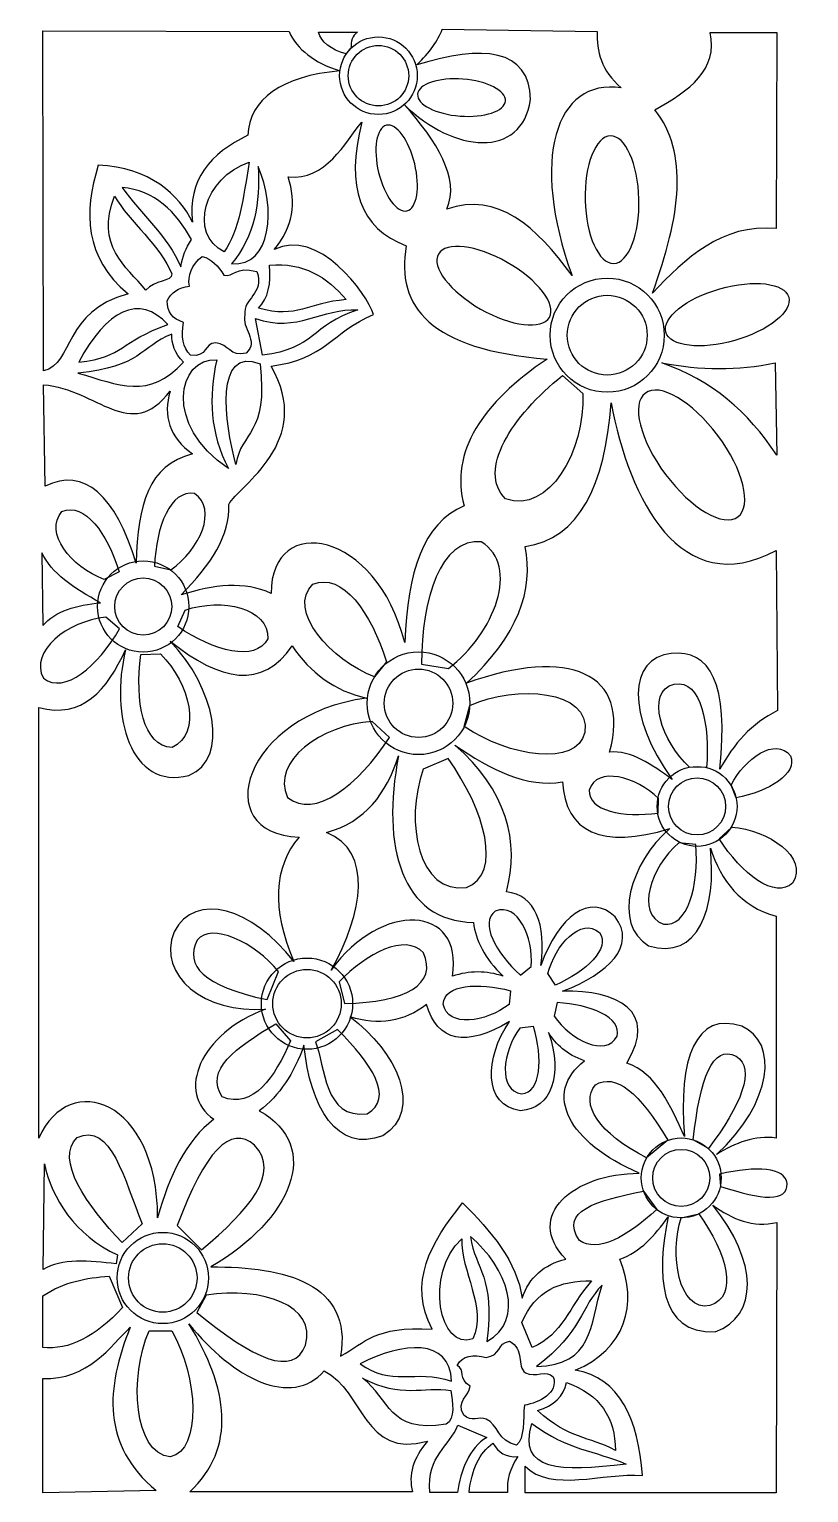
# Model space of a CAD drawing. Header units: centimetres. Extents: x -93 to 79, y -63 to 87.
# Drawn here: x 11.1 to 79.4, y -62.8 to 65.5 of the extents above; entities outside this region: 1.
import ezdxf

# ---------------------------------------------------------------- set-up
doc = ezdxf.new("R2010")
doc.units = ezdxf.units.CM
doc.header["$MEASUREMENT"] = 0
doc.header["$XCLIPFRAME"] = 0
doc.layers.add('layer 1', color=7, linetype='Continuous')
picture_1 = doc.add_image_def('image1.jpg', size_in_pixel=(419, 825))

msp = doc.modelspace()

# ---------------------------------------------------------------- linework, layer by layer
at = {"layer": 'layer 1', "color": 242}
for centre, major_axis, ratio in [((41.71673, 61.40888), (0, 3.4), 1), ((41.71673, 61.40887), (0, 2.65), 0.999996226), ((61.7609, 38.66108), (0, 5), 1), ((61.7609, 38.66107), (0, 3.5), 1), ((21.10941, 14.87834), (0, 4), 1), ((21.1094, 14.87834), (0, 2.5), 1), ((45.22964, 6.39495), (0, 4.5), 1), ((45.22964, 6.39495), (0, 3), 1), ((69.63384, -2.64639), (0, 3.5), 1), ((69.63384, -2.64639), (0, 2.5), 1), ((35.4595, -19.9352), (0, 4), 1), ((35.45949, -19.93521), (0, 3), 1), ((68.24396, -35.21005), (0, 3.5), 1), ((68.24396, -35.21005), (0, 2.5), 1), ((22.82398, -43.98182), (0, 4), 1), ((22.82398, -43.98182), (0, 3), 1)]:
    msp.add_ellipse(centre, major_axis=major_axis, ratio=ratio, dxfattribs=at)
for points, knots in [([(47.30913, 65.47806), (46.93142, 64.5008), (46.19754, 63.44321), (45.08885, 62.34936), (45.08885, 62.34936), (50.81128, 64.18309), (54.96743, 63.76614), (55.04802, 59.30995), (55.04802, 59.30995), (54.28839, 54.10356), (48.27277, 54.60998), (43.98618, 58.87733), (43.98618, 58.87733), (46.86479, 55.60251), (48.86347, 52.44769), (47.71959, 49.72135), (47.71959, 49.72135), (52.13243, 51.25526), (55.54521, 48.21752), (58.67799, 43.8997), (58.67799, 43.8997), (55.00235, 54.03622), (57.19403, 61.22767), (62.99286, 60.3373), (62.99286, 60.3373), (61.19935, 61.8725), (60.8345, 63.55054), (60.86967, 65.26858), (60.86967, 65.26858), (60.86967, 65.26858), (47.30913, 65.47806), (47.30913, 65.47806)], [0, 0, 0, 0, 0.111111111, 0.111111111, 0.111111111, 0.111111111, 0.222222222, 0.222222222, 0.222222222, 0.222222222, 0.333333333, 0.333333333, 0.333333333, 0.333333333, 0.444444444, 0.444444444, 0.444444444, 0.444444444, 0.555555556, 0.555555556, 0.555555556, 0.555555556, 0.666666667, 0.666666667, 0.666666667, 0.666666667, 0.777777778, 0.777777778, 0.777777778, 0.777777778, 1, 1, 1, 1]), ([(12.37876, 35.52683), (15.04794, 36.1969), (14.08606, 40.7667), (19.77873, 42.28555), (19.77873, 42.28555), (15.95133, 45.5154), (15.88172, 49.4163), (17.17133, 53.55993), (17.17133, 53.55993), (21.63492, 53.39885), (24.31811, 50.93129), (25.42619, 48.57886), (25.42619, 48.57886), (24.9813, 52.2429), (26.97887, 54.60583), (30.28898, 56.18125), (30.28898, 56.18125), (30.37663, 59.31145), (33.26649, 61.39009), (38.34216, 61.82659), (38.34216, 61.82659), (36.0802, 62.56303), (34.59434, 63.71036), (33.88461, 65.26858), (33.88461, 65.26858), (33.88461, 65.26858), (12.31026, 65.33707), (12.31026, 65.33707), (12.31026, 65.33707), (12.31026, 65.33707), (12.37876, 35.52683), (12.37876, 35.52683)], [0, 0, 0, 0, 0.111111111, 0.111111111, 0.111111111, 0.111111111, 0.222222222, 0.222222222, 0.222222222, 0.222222222, 0.333333333, 0.333333333, 0.333333333, 0.333333333, 0.444444444, 0.444444444, 0.444444444, 0.444444444, 0.555555556, 0.555555556, 0.555555556, 0.555555556, 0.666666667, 0.666666667, 0.666666667, 0.666666667, 0.777777778, 0.777777778, 0.777777778, 0.777777778, 1, 1, 1, 1]), ([(39.87761, 65.22635), (39.87761, 65.22635), (36.45361, 65.22635), (36.45361, 65.22635), (36.45361, 65.22635), (36.73348, 64.37384), (37.47703, 63.70681), (38.89823, 63.31081), (38.89823, 63.31081), (38.89823, 63.31081), (39.33177, 63.83185), (39.33177, 63.83185), (39.33177, 63.83185), (39.27832, 64.4251), (39.4289, 64.90706), (39.87761, 65.22635)], [0, 0, 0, 0, 0.2, 0.2, 0.2, 0.2, 0.4, 0.4, 0.4, 0.4, 0.6, 0.6, 0.6, 0.6, 1, 1, 1, 1]), ([(70.76641, 65.19287), (71.50583, 61.96118), (68.95679, 60.09299), (65.93793, 58.41958), (65.93793, 58.41958), (68.91902, 54.59949), (68.21085, 49.21692), (65.7325, 42.35856), (65.7325, 42.35856), (68.58695, 45.36265), (71.78242, 48.45425), (76.55388, 48.0091), (76.55388, 48.0091), (76.55388, 48.0091), (76.62237, 65.20009), (76.62237, 65.20009), (76.62237, 65.20009), (76.62237, 65.20009), (70.76641, 65.19287), (70.76641, 65.19287)], [0, 0, 0, 0, 0.166666667, 0.166666667, 0.166666667, 0.166666667, 0.333333333, 0.333333333, 0.333333333, 0.333333333, 0.5, 0.5, 0.5, 0.5, 0.666666667, 0.666666667, 0.666666667, 0.666666667, 1, 1, 1, 1]), ([(48.87346, 57.86826), (46.749, 58.03059), (45.08222, 58.88757), (45.15059, 59.78238), (45.15059, 59.78238), (45.21897, 60.67719), (46.9966, 61.27099), (49.12106, 61.10866), (49.12106, 61.10866), (51.24552, 60.94633), (52.9123, 60.08935), (52.84393, 59.19454), (52.84393, 59.19454), (52.77556, 58.29973), (50.99792, 57.70593), (48.87346, 57.86826)], [0, 0, 0, 0, 0.2, 0.2, 0.2, 0.2, 0.4, 0.4, 0.4, 0.4, 0.6, 0.6, 0.6, 0.6, 1, 1, 1, 1]), ([(40.25418, 57.32374), (38.79296, 55.55444), (37.09206, 52.17586), (33.81612, 52.52944), (33.81612, 52.52944), (34.52226, 50.27736), (34.25119, 48.13804), (32.5833, 46.15987), (32.5833, 46.15987), (36.37295, 48.16834), (40.77892, 42.30161), (41.28153, 40.4752), (41.28153, 40.4752), (37.67439, 38.96842), (37.01232, 36.50278), (32.30934, 35.95486), (32.30934, 35.95486), (36.17901, 29.3454), (29.46148, 25.44624), (28.61088, 23.83213), (28.61088, 23.83213), (28.75966, 21.18387), (27.0245, 18.53558), (24.43299, 15.88729), (24.43299, 15.88729), (27.29822, 16.81213), (29.99218, 17.10899), (32.30934, 16.02427), (32.30934, 16.02427), (32.33218, 23.1929), (41.57833, 21.54914), (44.02113, 11.7094), (44.02113, 11.7094), (44.30097, 17.93665), (45.59107, 22.1491), (49.22699, 23.69611), (49.22699, 23.69611), (47.96003, 28.47362), (50.81397, 32.7089), (56.48746, 36.57317), (56.48746, 36.57317), (46.28443, 37.38566), (43.2192, 41.12349), (44.15811, 46.50232), (44.15811, 46.50232), (40.11719, 48.0091), (38.81589, 51.61624), (40.25418, 57.32374)], [0, 0, 0, 0, 0.076923077, 0.076923077, 0.076923077, 0.076923077, 0.153846154, 0.153846154, 0.153846154, 0.153846154, 0.230769231, 0.230769231, 0.230769231, 0.230769231, 0.307692308, 0.307692308, 0.307692308, 0.307692308, 0.384615385, 0.384615385, 0.384615385, 0.384615385, 0.461538462, 0.461538462, 0.461538462, 0.461538462, 0.538461538, 0.538461538, 0.538461538, 0.538461538, 0.615384615, 0.615384615, 0.615384615, 0.615384615, 0.692307692, 0.692307692, 0.692307692, 0.692307692, 0.769230769, 0.769230769, 0.769230769, 0.769230769, 0.846153846, 0.846153846, 0.846153846, 0.846153846, 1, 1, 1, 1]), ([(41.73412, 52.92909), (41.23611, 55.00072), (41.53975, 56.85015), (42.41232, 57.0599), (42.41232, 57.0599), (43.28488, 57.26966), (44.39594, 55.76031), (44.89394, 53.68868), (44.89394, 53.68868), (45.39194, 51.61705), (45.0883, 49.76762), (44.21574, 49.55786), (44.21574, 49.55786), (43.34318, 49.34811), (42.23212, 50.85745), (41.73412, 52.92909)], [0, 0, 0, 0, 0.2, 0.2, 0.2, 0.2, 0.4, 0.4, 0.4, 0.4, 0.6, 0.6, 0.6, 0.6, 1, 1, 1, 1]), ([(59.82867, 50.48201), (59.7516, 53.57063), (60.74371, 56.10076), (62.04462, 56.13322), (62.04462, 56.13322), (63.34554, 56.16569), (64.46261, 53.68819), (64.53968, 50.59957), (64.53968, 50.59957), (64.61676, 47.51095), (63.62464, 44.98082), (62.32373, 44.94836), (62.32373, 44.94836), (61.02282, 44.9159), (59.90575, 47.39339), (59.82867, 50.48201)], [0, 0, 0, 0, 0.2, 0.2, 0.2, 0.2, 0.4, 0.4, 0.4, 0.4, 0.6, 0.6, 0.6, 0.6, 1, 1, 1, 1]), ([(30.39162, 53.83075), (26.43036, 52.47225), (25.05114, 47.56033), (28.19994, 45.9544), (28.19994, 45.9544), (29.51266, 47.77509), (29.9008, 50.76579), (30.39162, 53.83075)], [0, 0, 0, 0, 0.333333333, 0.333333333, 0.333333333, 0.333333333, 1, 1, 1, 1]), ([(31.18065, 53.44779), (32.74147, 49.83545), (32.38195, 44.64238), (28.85233, 44.92203), (28.85233, 44.92203), (30.91966, 47.36446), (31.32767, 50.27487), (31.18065, 53.44779)], [0, 0, 0, 0, 0.333333333, 0.333333333, 0.333333333, 0.333333333, 1, 1, 1, 1]), ([(25.34835, 47.05203), (24.82328, 46.25313), (24.56085, 45.6297), (24.40113, 44.64811), (24.40113, 44.64811), (23.27121, 47.3759), (20.90865, 49.28193), (19.26513, 51.59883), (19.26513, 51.59883), (22.11293, 51.39369), (24.00741, 49.44907), (25.34835, 47.05203)], [0, 0, 0, 0, 0.25, 0.25, 0.25, 0.25, 0.5, 0.5, 0.5, 0.5, 1, 1, 1, 1]), ([(18.59427, 50.85141), (16.92768, 46.44522), (19.59303, 44.74441), (21.35094, 42.59839), (21.35094, 42.59839), (22.10433, 43.52294), (23.62812, 43.31757), (23.61111, 44.03668), (23.61111, 44.03668), (22.70923, 46.42239), (19.87279, 48.6369), (18.59427, 50.85141)], [0, 0, 0, 0, 0.25, 0.25, 0.25, 0.25, 0.5, 0.5, 0.5, 0.5, 1, 1, 1, 1]), ([(53.00255, 45.04533), (55.68581, 43.51379), (57.33807, 41.35604), (56.69299, 40.22586), (56.69299, 40.22586), (56.04791, 39.09569), (53.34977, 39.42106), (50.66651, 40.95261), (50.66651, 40.95261), (47.98326, 42.48415), (46.33099, 44.6419), (46.97607, 45.77207), (46.97607, 45.77207), (47.62115, 46.90225), (50.31929, 46.57687), (53.00255, 45.04533)], [0, 0, 0, 0, 0.2, 0.2, 0.2, 0.2, 0.4, 0.4, 0.4, 0.4, 0.6, 0.6, 0.6, 0.6, 1, 1, 1, 1]), ([(26.28433, 45.57259), (25.3142, 44.84215), (25.00604, 43.83778), (25.15441, 42.97035), (25.15441, 42.97035), (24.2071, 42.8334), (23.55655, 42.3997), (23.20273, 41.66923), (23.20273, 41.66923), (23.20273, 40.69911), (23.68209, 40.07138), (24.64081, 39.78603), (24.64081, 39.78603), (24.44668, 38.5676), (24.53797, 37.53467), (25.25713, 36.90987), (25.25713, 36.90987), (26.80364, 36.69302), (26.38134, 37.98273), (27.48273, 38.00555), (27.48273, 38.00555), (28.58411, 37.88571), (28.72678, 36.72155), (30.11921, 37.08107), (30.11921, 37.08107), (31.31768, 38.15806), (29.67409, 39.31809), (30.01649, 40.43659), (30.01649, 40.43659), (29.80534, 41.90891), (31.76843, 42.23419), (31.07793, 44.23723), (31.07793, 44.23723), (29.11483, 44.76795), (29.0863, 43.68939), (28.16753, 43.92907), (28.16753, 43.92907), (27.6996, 44.71665), (27.11754, 45.33299), (26.28433, 45.57259)], [0, 0, 0, 0, 0.090909091, 0.090909091, 0.090909091, 0.090909091, 0.181818182, 0.181818182, 0.181818182, 0.181818182, 0.272727273, 0.272727273, 0.272727273, 0.272727273, 0.363636364, 0.363636364, 0.363636364, 0.363636364, 0.454545455, 0.454545455, 0.454545455, 0.454545455, 0.545454545, 0.545454545, 0.545454545, 0.545454545, 0.636363636, 0.636363636, 0.636363636, 0.636363636, 0.727272727, 0.727272727, 0.727272727, 0.727272727, 0.818181818, 0.818181818, 0.818181818, 0.818181818, 1, 1, 1, 1]), ([(32.17236, 44.79007), (32.35492, 43.1692), (32.03531, 41.91355), (31.2135, 41.02312), (31.2135, 41.02312), (34.62646, 40.07585), (35.50566, 41.52538), (38.88438, 41.77651), (38.88438, 41.77651), (37.20642, 43.77996), (35.1289, 45.06986), (32.17236, 44.79007)], [0, 0, 0, 0, 0.25, 0.25, 0.25, 0.25, 0.5, 0.5, 0.5, 0.5, 1, 1, 1, 1]), ([(15.4608, 36.29731), (17.87506, 40.81769), (20.76306, 42.37014), (23.26866, 39.58483), (23.26866, 39.58483), (18.95379, 38.07805), (19.5702, 36.77674), (15.4608, 36.29731)], [0, 0, 0, 0, 0.333333333, 0.333333333, 0.333333333, 0.333333333, 1, 1, 1, 1]), ([(71.63353, 42.7288), (68.66244, 41.88138), (66.54324, 40.17996), (66.90017, 38.92855), (66.90017, 38.92855), (67.25709, 37.67714), (69.95498, 37.34963), (72.92607, 38.19705), (72.92607, 38.19705), (75.89716, 39.04446), (78.01636, 40.74589), (77.65944, 41.9973), (77.65944, 41.9973), (77.30251, 43.24871), (74.60462, 43.57621), (71.63353, 42.7288)], [0, 0, 0, 0, 0.2, 0.2, 0.2, 0.2, 0.4, 0.4, 0.4, 0.4, 0.6, 0.6, 0.6, 0.6, 1, 1, 1, 1]), ([(30.93954, 40.13275), (30.93954, 40.13275), (31.55595, 36.91372), (31.55595, 36.91372), (31.55595, 36.91372), (36.20537, 37.45764), (35.79111, 39.52776), (39.91173, 40.88614), (39.91173, 40.88614), (36.78404, 41.08013), (34.61507, 38.80884), (30.93954, 40.13275)], [0, 0, 0, 0, 0.25, 0.25, 0.25, 0.25, 0.5, 0.5, 0.5, 0.5, 1, 1, 1, 1]), ([(15.39231, 35.33845), (20.90535, 35.89787), (20.87151, 37.62145), (23.61111, 38.76295), (23.61111, 38.76295), (23.60498, 37.90067), (23.86181, 37.07878), (24.63846, 36.29731), (24.63846, 36.29731), (21.63083, 32.97996), (18.95875, 34.31006), (15.39231, 35.33845)], [0, 0, 0, 0, 0.25, 0.25, 0.25, 0.25, 0.5, 0.5, 0.5, 0.5, 1, 1, 1, 1]), ([(31.35048, 36.16033), (27.35517, 37.68427), (28.22319, 31.05739), (29.22729, 27.32512), (29.22729, 27.32512), (29.66106, 30.27019), (32.08104, 29.85925), (31.35048, 36.16033)], [0, 0, 0, 0, 0.333333333, 0.333333333, 0.333333333, 0.333333333, 1, 1, 1, 1]), ([(27.55121, 36.49899), (24.14261, 36.73879), (22.83289, 30.79246), (28.57841, 26.98027), (28.57841, 26.98027), (26.93958, 30.11895), (26.83641, 33.18914), (27.55121, 36.49899)], [0, 0, 0, 0, 0.333333333, 0.333333333, 0.333333333, 0.333333333, 1, 1, 1, 1]), ([(76.48539, 36.22882), (73.20929, 35.56103), (69.89894, 35.5953), (66.55434, 36.22882), (66.55434, 36.22882), (70.92614, 34.68763), (74.07672, 31.99369), (76.62237, 28.147), (76.62237, 28.147), (76.62237, 28.147), (76.48539, 36.22882), (76.48539, 36.22882)], [0, 0, 0, 0, 0.25, 0.25, 0.25, 0.25, 0.5, 0.5, 0.5, 0.5, 1, 1, 1, 1]), ([(57.85611, 35.13298), (53.36427, 31.52585), (50.36213, 26.82288), (52.85634, 24.31156), (52.85634, 24.31156), (56.66893, 22.99906), (59.78508, 28.44367), (59.63685, 33.55771), (59.63685, 33.55771), (59.63685, 33.55771), (57.85611, 35.13298), (57.85611, 35.13298)], [0, 0, 0, 0, 0.25, 0.25, 0.25, 0.25, 0.5, 0.5, 0.5, 0.5, 1, 1, 1, 1]), ([(12.52955, 25.42776), (15.91467, 27.10488), (18.70622, 24.64977), (20.49327, 18.67884), (20.49327, 18.67884), (20.63097, 23.92926), (21.55619, 27.19373), (25.42605, 28.26685), (25.42605, 28.26685), (23.38298, 29.69378), (22.83506, 31.59437), (23.47413, 33.76318), (23.47413, 33.76318), (19.98254, 29.18931), (17.10727, 33.92872), (12.38305, 34.31966), (12.38305, 34.31966), (12.38305, 34.31966), (12.52955, 25.42776), (12.52955, 25.42776)], [0, 0, 0, 0, 0.166666667, 0.166666667, 0.166666667, 0.166666667, 0.333333333, 0.333333333, 0.333333333, 0.333333333, 0.5, 0.5, 0.5, 0.5, 0.666666667, 0.666666667, 0.666666667, 0.666666667, 1, 1, 1, 1]), ([(66.87159, 26.45524), (64.63079, 29.45257), (63.8377, 32.64749), (65.10016, 33.59131), (65.10016, 33.59131), (66.36262, 34.53512), (69.20257, 32.87042), (71.44336, 29.87308), (71.44336, 29.87308), (73.68416, 26.87575), (74.47726, 23.68083), (73.21479, 22.73702), (73.21479, 22.73702), (71.95233, 21.7932), (69.11239, 23.45791), (66.87159, 26.45524)], [0, 0, 0, 0, 0.2, 0.2, 0.2, 0.2, 0.4, 0.4, 0.4, 0.4, 0.6, 0.6, 0.6, 0.6, 1, 1, 1, 1]), ([(62.10405, 32.73745), (61.56169, 25.45433), (59.31277, 20.84237), (54.5696, 20.13437), (54.5696, 20.13437), (55.33982, 16.31013), (53.95828, 12.33748), (49.43184, 8.14792), (49.43184, 8.14792), (58.40403, 11.41261), (63.88323, 9.06112), (61.96551, 2.1208), (61.96551, 2.1208), (63.82636, 2.28406), (65.6755, 1.02704), (67.44471, -0.27635), (67.44471, -0.27635), (63.43232, 5.31702), (63.58072, 10.43094), (67.37622, 10.75054), (67.37622, 10.75054), (70.76078, 11.17296), (72.43879, 8.06809), (71.6226, 0.61402), (71.6226, 0.61402), (72.83246, 2.80582), (74.38487, 4.6551), (76.69086, 5.75077), (76.69086, 5.75077), (76.69086, 5.75077), (76.55388, 19.79122), (76.55388, 19.79122), (76.55388, 19.79122), (68.2004, 15.33544), (63.689, 24.22777), (62.10405, 32.73745)], [0, 0, 0, 0, 0.1, 0.1, 0.1, 0.1, 0.2, 0.2, 0.2, 0.2, 0.3, 0.3, 0.3, 0.3, 0.4, 0.4, 0.4, 0.4, 0.5, 0.5, 0.5, 0.5, 0.6, 0.6, 0.6, 0.6, 0.7, 0.7, 0.7, 0.7, 0.8, 0.8, 0.8, 0.8, 1, 1, 1, 1]), ([(22.09895, 18.40845), (22.24904, 21.92564), (23.47788, 25.10604), (25.61713, 24.78702), (25.61713, 24.78702), (27.64335, 23.38497), (26.09063, 19.88), (23.51909, 18.1019), (23.51909, 18.1019), (23.51909, 18.1019), (22.09895, 18.40845), (22.09895, 18.40845)], [0, 0, 0, 0, 0.25, 0.25, 0.25, 0.25, 0.5, 0.5, 0.5, 0.5, 1, 1, 1, 1]), ([(18.99868, 17.91031), (17.97193, 21.27764), (15.98527, 24.04858), (13.99423, 23.20363), (13.99423, 23.20363), (12.38404, 21.33853), (14.76559, 18.33454), (17.70068, 17.25763), (17.70068, 17.25763), (17.70068, 17.25763), (18.99868, 17.91031), (18.99868, 17.91031)], [0, 0, 0, 0, 0.25, 0.25, 0.25, 0.25, 0.5, 0.5, 0.5, 0.5, 1, 1, 1, 1]), ([(45.49666, 9.83186), (45.45724, 15.59262), (47.20824, 20.89025), (50.73053, 20.54201), (50.73053, 20.54201), (54.15575, 18.41449), (51.90168, 12.56015), (47.8426, 9.44577), (47.8426, 9.44577), (47.8426, 9.44577), (45.49666, 9.83186), (45.49666, 9.83186)], [0, 0, 0, 0, 0.25, 0.25, 0.25, 0.25, 0.5, 0.5, 0.5, 0.5, 1, 1, 1, 1]), ([(12.24177, 19.58575), (13.05229, 17.82216), (15.00423, 16.49801), (17.37852, 15.20239), (17.37852, 15.20239), (15.24956, 15.0141), (13.43454, 14.48333), (12.3102, 13.19907), (12.3102, 13.19907), (12.3102, 13.19907), (12.24177, 19.58575), (12.24177, 19.58575)], [0, 0, 0, 0, 0.25, 0.25, 0.25, 0.25, 0.5, 0.5, 0.5, 0.5, 1, 1, 1, 1]), ([(42.42391, 10.01536), (41.10237, 14.3495), (38.54531, 17.91602), (35.98262, 16.82846), (35.98262, 16.82846), (33.60196, 14.59907), (37.59801, 10.10535), (41.3758, 8.71925), (41.3758, 8.71925), (41.3758, 8.71925), (42.42391, 10.01536), (42.42391, 10.01536)], [0, 0, 0, 0, 0.25, 0.25, 0.25, 0.25, 0.5, 0.5, 0.5, 0.5, 1, 1, 1, 1]), ([(24.13632, 13.11715), (27.32539, 10.95702), (30.92144, 9.96448), (32.03515, 12.05256), (32.03515, 12.05256), (32.12331, 14.74708), (28.03093, 15.66648), (24.79236, 14.56509), (24.79236, 14.56509), (24.79236, 14.56509), (24.13632, 13.11715), (24.13632, 13.11715)], [0, 0, 0, 0, 0.25, 0.25, 0.25, 0.25, 0.5, 0.5, 0.5, 0.5, 1, 1, 1, 1]), ([(19.04541, 12.92679), (17.08767, 9.60962), (14.26239, 7.17353), (12.36218, 8.58407), (12.36218, 8.58407), (11.12929, 10.98161), (14.43445, 13.56402), (17.83281, 13.95465), (17.83281, 13.95465), (17.83281, 13.95465), (19.04541, 12.92679), (19.04541, 12.92679)], [0, 0, 0, 0, 0.25, 0.25, 0.25, 0.25, 0.5, 0.5, 0.5, 0.5, 1, 1, 1, 1]), ([(11.96571, 6.0244), (11.96571, 6.0244), (11.96401, -31.71969), (11.96401, -31.71969), (11.96401, -31.71969), (14.64684, -25.66799), (22.36363, -28.36156), (22.37525, -38.70618), (22.37525, -38.70618), (23.37973, -35.03014), (24.84091, -31.92498), (27.30689, -30.07581), (27.30689, -30.07581), (23.91665, -27.78115), (26.08733, -22.52666), (31.82926, -20.41467), (31.82926, -20.41467), (26.50433, -20.80776), (22.31524, -17.5309), (23.81658, -13.6319), (23.81658, -13.6319), (25.66539, -10.08075), (30.68808, -11.51927), (34.29555, -16.23452), (34.29555, -16.23452), (32.35499, -11.60002), (32.5148, -7.97005), (34.77498, -5.34461), (34.77498, -5.34461), (26.7092, -5.01759), (29.94359, 5.41699), (40.66512, 6.84661), (40.66512, 6.84661), (37.88421, 7.48169), (35.75246, 9.06551), (34.15857, 11.43544), (34.15857, 11.43544), (31.58152, 7.58544), (27.87737, 8.30024), (23.47413, 11.84638), (23.47413, 11.84638), (27.39352, 7.78258), (28.72044, 1.56173), (25.11789, 0.0661), (25.11789, 0.0661), (19.98334, -1.24208), (18.16047, 5.31023), (19.5702, 11.09299), (19.5702, 11.09299), (17.92671, 7.54648), (15.80326, 4.99991), (11.96571, 6.0244)], [0, 0, 0, 0, 0.071428571, 0.071428571, 0.071428571, 0.071428571, 0.142857143, 0.142857143, 0.142857143, 0.142857143, 0.214285714, 0.214285714, 0.214285714, 0.214285714, 0.285714286, 0.285714286, 0.285714286, 0.285714286, 0.357142857, 0.357142857, 0.357142857, 0.357142857, 0.428571429, 0.428571429, 0.428571429, 0.428571429, 0.5, 0.5, 0.5, 0.5, 0.571428571, 0.571428571, 0.571428571, 0.571428571, 0.642857143, 0.642857143, 0.642857143, 0.642857143, 0.714285714, 0.714285714, 0.714285714, 0.714285714, 0.785714286, 0.785714286, 0.785714286, 0.785714286, 0.857142857, 0.857142857, 0.857142857, 0.857142857, 1, 1, 1, 1]), ([(20.91307, 10.66083), (20.34466, 6.5561), (21.09656, 2.61374), (23.64123, 2.53174), (23.64123, 2.53174), (26.28355, 3.72779), (25.22508, 8.11436), (22.62235, 10.71615), (22.62235, 10.71615), (22.62235, 10.71615), (20.91307, 10.66083), (20.91307, 10.66083)], [0, 0, 0, 0, 0.25, 0.25, 0.25, 0.25, 0.5, 0.5, 0.5, 0.5, 1, 1, 1, 1]), ([(49.24243, 4.35661), (53.18685, 1.68308), (59.09153, 0.79941), (59.79455, 3.84188), (59.79455, 3.84188), (60.32962, 7.61045), (53.77681, 8.0221), (49.72544, 6.19876), (49.72544, 6.19876), (49.72544, 6.19876), (49.24243, 4.35661), (49.24243, 4.35661)], [0, 0, 0, 0, 0.25, 0.25, 0.25, 0.25, 0.5, 0.5, 0.5, 0.5, 1, 1, 1, 1]), ([(70.46431, 0.75445), (70.73737, 4.39286), (70.04864, 8.51358), (67.63713, 8.08079), (67.63713, 8.08079), (65.02951, 7.42394), (66.55281, 2.93605), (68.9835, 0.79329), (68.9835, 0.79329), (68.9835, 0.79329), (70.46431, 0.75445), (70.46431, 0.75445)], [0, 0, 0, 0, 0.25, 0.25, 0.25, 0.25, 0.5, 0.5, 0.5, 0.5, 1, 1, 1, 1]), ([(42.68526, 3.39835), (39.94675, -0.80114), (36.13142, -3.80452), (33.74258, -1.85992), (33.74258, -1.85992), (32.27885, 1.32928), (36.72668, 4.49502), (41.16828, 4.80537), (41.16828, 4.80537), (41.16828, 4.80537), (42.68526, 3.39835), (42.68526, 3.39835)], [0, 0, 0, 0, 0.25, 0.25, 0.25, 0.25, 0.5, 0.5, 0.5, 0.5, 1, 1, 1, 1]), ([(48.40505, 2.73664), (52.92553, -1.19613), (54.13563, -5.75102), (52.92572, -10.14042), (52.92572, -10.14042), (55.44544, -10.37768), (56.46715, -13.02033), (55.9395, -16.57895), (55.9395, -16.57895), (57.51442, -12.27459), (60.24211, -10.18488), (62.44494, -12.33059), (62.44494, -12.33059), (64.38274, -14.86517), (61.891, -17.28497), (57.85611, -18.83714), (57.85611, -18.83714), (62.65954, -18.74824), (66.27588, -20.58408), (63.47229, -25.13822), (63.47229, -25.13822), (66.05195, -26.01736), (67.29477, -28.88612), (68.54055, -31.57628), (68.54055, -31.57628), (67.94693, -24.74434), (69.54502, -20.55503), (73.54032, -21.91919), (73.54032, -21.91919), (76.80157, -23.26365), (76.24791, -28.64558), (71.34864, -33.15155), (71.34864, -33.15155), (73.00663, -32.13251), (74.71314, -31.45322), (76.55388, -31.71326), (76.55388, -31.71326), (76.55388, -31.71326), (76.55388, -12.2621), (76.55388, -12.2621), (76.55388, -12.2621), (73.40303, -11.40624), (71.75934, -9.16883), (70.80072, -6.30347), (70.80072, -6.30347), (71.3653, -11.56839), (69.72484, -16.20034), (65.39001, -14.86472), (65.39001, -14.86472), (62.18411, -12.96101), (63.76784, -7.60195), (67.23924, -4.59122), (67.23924, -4.59122), (61.3338, -6.42285), (58.02062, -4.85902), (57.85611, -0.48182), (57.85611, -0.48182), (54.70574, -1.08202), (51.55539, 0.59138), (48.40505, 2.73664)], [0, 0, 0, 0, 0.0625, 0.0625, 0.0625, 0.0625, 0.125, 0.125, 0.125, 0.125, 0.1875, 0.1875, 0.1875, 0.1875, 0.25, 0.25, 0.25, 0.25, 0.3125, 0.3125, 0.3125, 0.3125, 0.375, 0.375, 0.375, 0.375, 0.4375, 0.4375, 0.4375, 0.4375, 0.5, 0.5, 0.5, 0.5, 0.5625, 0.5625, 0.5625, 0.5625, 0.625, 0.625, 0.625, 0.625, 0.6875, 0.6875, 0.6875, 0.6875, 0.75, 0.75, 0.75, 0.75, 0.8125, 0.8125, 0.8125, 0.8125, 0.875, 0.875, 0.875, 0.875, 1, 1, 1, 1]), ([(73.06709, -1.90411), (75.91369, -1.32366), (78.49723, 0.22032), (77.80669, 1.7937), (77.80669, 1.7937), (76.53121, 3.477), (73.7463, 1.54037), (72.6323, -0.78678), (72.6323, -0.78678), (72.6323, -0.78678), (73.06709, -1.90411), (73.06709, -1.90411)], [0, 0, 0, 0, 0.25, 0.25, 0.25, 0.25, 0.5, 0.5, 0.5, 0.5, 1, 1, 1, 1]), ([(43.47341, 1.77771), (42.42801, -1.53558), (40.54579, -3.99565), (37.17187, -4.9348), (37.17187, -4.9348), (41.24797, -6.58994), (40.40306, -11.93251), (37.58284, -16.98992), (37.58284, -16.98992), (41.90962, -10.92658), (49.2154, -11.22231), (48.19902, -17.53583), (48.19902, -17.53583), (49.68296, -17.03364), (51.16691, -17.03364), (52.65087, -17.53583), (52.65087, -17.53583), (51.00721, -15.96055), (50.23097, -14.38528), (50.04825, -12.81002), (50.04825, -12.81002), (43.7307, -12.72481), (41.95165, -6.14811), (43.47341, 1.77771)], [0, 0, 0, 0, 0.142857143, 0.142857143, 0.142857143, 0.142857143, 0.285714286, 0.285714286, 0.285714286, 0.285714286, 0.428571429, 0.428571429, 0.428571429, 0.428571429, 0.571428571, 0.571428571, 0.571428571, 0.571428571, 0.714285714, 0.714285714, 0.714285714, 0.714285714, 1, 1, 1, 1]), ([(47.81681, 1.55951), (51.06819, -3.00973), (52.60154, -8.53927), (49.42383, -9.76076), (49.42383, -9.76076), (45.25858, -10.35484), (43.98522, -4.02422), (45.63945, 0.61824), (45.63945, 0.61824), (45.63945, 0.61824), (47.81681, 1.55951), (47.81681, 1.55951)], [0, 0, 0, 0, 0.25, 0.25, 0.25, 0.25, 0.5, 0.5, 0.5, 0.5, 1, 1, 1, 1]), ([(66.22097, -3.22545), (63.1773, -3.65417), (60.0549, -3.02909), (60.18656, -1.21594), (60.18656, -1.21594), (60.86255, 0.91384), (64.32468, -0.03147), (66.25904, -1.95751), (66.25904, -1.95751), (66.25904, -1.95751), (66.22097, -3.22545), (66.22097, -3.22545)], [0, 0, 0, 0, 0.25, 0.25, 0.25, 0.25, 0.5, 0.5, 0.5, 0.5, 1, 1, 1, 1]), ([(71.5564, -5.4773), (73.52306, -8.54145), (76.49676, -10.8621), (78.02306, -9.34299), (78.02306, -9.34299), (79.41311, -7.09052), (75.88939, -4.71223), (72.66546, -4.46347), (72.66546, -4.46347), (72.66546, -4.46347), (71.5564, -5.4773), (71.5564, -5.4773)], [0, 0, 0, 0, 0.25, 0.25, 0.25, 0.25, 0.5, 0.5, 0.5, 0.5, 1, 1, 1, 1]), ([(69.52409, -5.97854), (69.79715, -9.61695), (68.81586, -13.26735), (66.67827, -12.97152), (66.67827, -12.97152), (64.20761, -12.00651), (65.59441, -7.97839), (68.0251, -5.83563), (68.0251, -5.83563), (68.0251, -5.83563), (69.52409, -5.97854), (69.52409, -5.97854)], [0, 0, 0, 0, 0.25, 0.25, 0.25, 0.25, 0.5, 0.5, 0.5, 0.5, 1, 1, 1, 1]), ([(54.15704, -17.42444), (52.00116, -15.47708), (50.56176, -12.83383), (51.95645, -11.83024), (51.95645, -11.83024), (53.9107, -11.02945), (55.32381, -14.11317), (55.09961, -16.68346), (55.09961, -16.68346), (55.09961, -16.68346), (54.15704, -17.42444), (54.15704, -17.42444)], [0, 0, 0, 0, 0.25, 0.25, 0.25, 0.25, 0.5, 0.5, 0.5, 0.5, 1, 1, 1, 1]), ([(25.83921, -14.38165), (27.0975, -12.7609), (30.8696, -14.56423), (32.96113, -17.12085), (32.96113, -17.12085), (32.96113, -17.12085), (31.96817, -19.58613), (31.96817, -19.58613), (31.96817, -19.58613), (26.33561, -18.38488), (24.71494, -16.58726), (25.83921, -14.38165)], [0, 0, 0, 0, 0.25, 0.25, 0.25, 0.25, 0.5, 0.5, 0.5, 0.5, 1, 1, 1, 1]), ([(57.22881, -18.30512), (59.88985, -17.13941), (62.09123, -15.08696), (61.08546, -13.69384), (61.08546, -13.69384), (59.48471, -12.31618), (57.16898, -14.79481), (56.56891, -17.30411), (56.56891, -17.30411), (56.56891, -17.30411), (57.22881, -18.30512), (57.22881, -18.30512)], [0, 0, 0, 0, 0.25, 0.25, 0.25, 0.25, 0.5, 0.5, 0.5, 0.5, 1, 1, 1, 1]), ([(38.26797, -18.01526), (40.7336, -15.51321), (43.98676, -13.74651), (45.66489, -15.48113), (45.66489, -15.48113), (46.89433, -18.21342), (44.1605, -19.81435), (38.7474, -19.93298), (38.7474, -19.93298), (38.7474, -19.93298), (38.26797, -18.01526), (38.26797, -18.01526)], [0, 0, 0, 0, 0.25, 0.25, 0.25, 0.25, 0.5, 0.5, 0.5, 0.5, 1, 1, 1, 1]), ([(53.28279, -18.8055), (50.47936, -18.04337), (47.47743, -18.26012), (47.38638, -19.97596), (47.38638, -19.97596), (47.7683, -22.05309), (51.1267, -21.57625), (53.16848, -19.99899), (53.16848, -19.99899), (53.16848, -19.99899), (53.28279, -18.8055), (53.28279, -18.8055)], [0, 0, 0, 0, 0.25, 0.25, 0.25, 0.25, 0.5, 0.5, 0.5, 0.5, 1, 1, 1, 1]), ([(39.22672, -21.09962), (41.73814, -21.87566), (43.97563, -21.51035), (45.93923, -20.0037), (45.93923, -20.0037), (46.85262, -23.31408), (49.40973, -23.7479), (53.1997, -21.51059), (53.1997, -21.51059), (50.99628, -24.66169), (50.88226, -28.8891), (54.15863, -29.31902), (54.15863, -29.31902), (56.88658, -29.11878), (57.89114, -26.25923), (56.62445, -22.46952), (56.62445, -22.46952), (57.25515, -23.51122), (58.18554, -24.39594), (59.77522, -24.93534), (59.77522, -24.93534), (56.07687, -27.81216), (58.35998, -32.12727), (64.56987, -34.79862), (64.56987, -34.79862), (58.82698, -34.83736), (54.43605, -38.47795), (58.13134, -42.33307), (58.13134, -42.33307), (56.21361, -42.78985), (54.93503, -43.93142), (54.29562, -45.75782), (54.29562, -45.75782), (53.90737, -42.60707), (51.55575, -39.8216), (49.09, -37.40143), (49.09, -37.40143), (46.26886, -40.87418), (44.29724, -44.44133), (46.41871, -48.46329), (46.41871, -48.46329), (41.32742, -48.21222), (40.63877, -49.60463), (38.40478, -50.82645), (38.40478, -50.82645), (39.47261, -44.50771), (33.57503, -42.93923), (27.03461, -43.01802), (27.03461, -43.01802), (34.10183, -38.86261), (36.88756, -32.51553), (31.2813, -29.31902), (31.2813, -29.31902), (33.03919, -27.99465), (34.34056, -26.07679), (35.18538, -23.56544), (35.18538, -23.56544), (35.75737, -29.01034), (38.09455, -33.0889), (42.10351, -31.51086), (42.10351, -31.51086), (45.68328, -29.30731), (43.33613, -24.09065), (39.22672, -21.09962)], [0, 0, 0, 0, 0.058823529, 0.058823529, 0.058823529, 0.058823529, 0.117647059, 0.117647059, 0.117647059, 0.117647059, 0.176470588, 0.176470588, 0.176470588, 0.176470588, 0.235294118, 0.235294118, 0.235294118, 0.235294118, 0.294117647, 0.294117647, 0.294117647, 0.294117647, 0.352941176, 0.352941176, 0.352941176, 0.352941176, 0.411764706, 0.411764706, 0.411764706, 0.411764706, 0.470588235, 0.470588235, 0.470588235, 0.470588235, 0.529411765, 0.529411765, 0.529411765, 0.529411765, 0.588235294, 0.588235294, 0.588235294, 0.588235294, 0.647058824, 0.647058824, 0.647058824, 0.647058824, 0.705882353, 0.705882353, 0.705882353, 0.705882353, 0.764705882, 0.764705882, 0.764705882, 0.764705882, 0.823529412, 0.823529412, 0.823529412, 0.823529412, 0.882352941, 0.882352941, 0.882352941, 0.882352941, 1, 1, 1, 1]), ([(57.38327, -19.84864), (60.28468, -19.99647), (63.07023, -21.13635), (62.62297, -22.79536), (62.62297, -22.79536), (61.61382, -24.65062), (58.57041, -23.15266), (57.12062, -21.01847), (57.12062, -21.01847), (57.12062, -21.01847), (57.38327, -19.84864), (57.38327, -19.84864)], [0, 0, 0, 0, 0.25, 0.25, 0.25, 0.25, 0.5, 0.5, 0.5, 0.5, 1, 1, 1, 1]), ([(32.72145, -21.70901), (29.24307, -23.76484), (26.44515, -25.77808), (28.03057, -28.11189), (28.03057, -28.11189), (30.74719, -29.20815), (32.64174, -26.38892), (34.02257, -23.18133), (34.02257, -23.18133), (34.02257, -23.18133), (32.72145, -21.70901), (32.72145, -21.70901)], [0, 0, 0, 0, 0.25, 0.25, 0.25, 0.25, 0.5, 0.5, 0.5, 0.5, 1, 1, 1, 1]), ([(38.13099, -22.19315), (41.15692, -25.23693), (43.13203, -28.19061), (40.73361, -29.59007), (40.73361, -29.59007), (36.92921, -30.08823), (37.06491, -25.41716), (36.20267, -23.27783), (36.20267, -23.27783), (36.20267, -23.27783), (38.13099, -22.19315), (38.13099, -22.19315)], [0, 0, 0, 0, 0.25, 0.25, 0.25, 0.25, 0.5, 0.5, 0.5, 0.5, 1, 1, 1, 1]), ([(55.30313, -21.93077), (56.12485, -24.71731), (55.97216, -27.72318), (54.25866, -27.85079), (54.25866, -27.85079), (52.17385, -27.51325), (52.57897, -24.14545), (54.11234, -22.0705), (54.11234, -22.0705), (54.11234, -22.0705), (55.30313, -21.93077), (55.30313, -21.93077)], [0, 0, 0, 0, 0.25, 0.25, 0.25, 0.25, 0.5, 0.5, 0.5, 0.5, 1, 1, 1, 1]), ([(73.05617, -24.55093), (70.97709, -23.46212), (69.90261, -26.47184), (69.28476, -31.86747), (69.28476, -31.86747), (69.28476, -31.86747), (70.62111, -32.64139), (70.62111, -32.64139), (70.62111, -32.64139), (73.4875, -28.85431), (74.80097, -25.62151), (73.05617, -24.55093)], [0, 0, 0, 0, 0.25, 0.25, 0.25, 0.25, 0.5, 0.5, 0.5, 0.5, 1, 1, 1, 1]), ([(60.73269, -27.05594), (59.32941, -28.70945), (61.03766, -31.3217), (65.21551, -33.4546), (65.21551, -33.4546), (65.21551, -33.4546), (67.07864, -31.90881), (67.07864, -31.90881), (67.07864, -31.90881), (64.59809, -27.73458), (62.48277, -25.98002), (60.73269, -27.05594)], [0, 0, 0, 0, 0.25, 0.25, 0.25, 0.25, 0.5, 0.5, 0.5, 0.5, 1, 1, 1, 1]), ([(15.32382, -31.67902), (13.29199, -33.54542), (16.23213, -37.69465), (19.26195, -40.87382), (19.26195, -40.87382), (19.26195, -40.87382), (21.00849, -39.24716), (21.00849, -39.24716), (21.00849, -39.24716), (19.49173, -35.42962), (18.25977, -30.2328), (15.32382, -31.67902)], [0, 0, 0, 0, 0.25, 0.25, 0.25, 0.25, 0.5, 0.5, 0.5, 0.5, 1, 1, 1, 1]), ([(24.09054, -39.38414), (26.48766, -32.8782), (28.74783, -30.52672), (30.87105, -32.32967), (30.87105, -32.32967), (33.17251, -34.79182), (30.40305, -38.03959), (26.21373, -41.50733), (26.21373, -41.50733), (26.21373, -41.50733), (24.09054, -39.38414), (24.09054, -39.38414)], [0, 0, 0, 0, 0.25, 0.25, 0.25, 0.25, 0.5, 0.5, 0.5, 0.5, 1, 1, 1, 1]), ([(12.45137, -33.96693), (12.45137, -33.96693), (12.34865, -43.24597), (12.34865, -43.24597), (12.34865, -43.24597), (13.95181, -42.22089), (16.39438, -42.49503), (18.75153, -42.73237), (18.75153, -42.73237), (18.75153, -42.73237), (18.86643, -41.96551), (18.86643, -41.96551), (18.86643, -41.96551), (15.08903, -40.20345), (13.11316, -37.01122), (12.45137, -33.96693)], [0, 0, 0, 0, 0.2, 0.2, 0.2, 0.2, 0.4, 0.4, 0.4, 0.4, 0.6, 0.6, 0.6, 0.6, 1, 1, 1, 1]), ([(77.51164, -35.69718), (77.59625, -37.35545), (75.34413, -37.15552), (71.6938, -35.95623), (71.6938, -35.95623), (71.6938, -35.95623), (71.59181, -34.86844), (71.59181, -34.86844), (71.59181, -34.86844), (74.87365, -34.14678), (77.33984, -34.25913), (77.51164, -35.69718)], [0, 0, 0, 0, 0.25, 0.25, 0.25, 0.25, 0.5, 0.5, 0.5, 0.5, 1, 1, 1, 1]), ([(64.94208, -36.37355), (60.75019, -37.19401), (57.56636, -38.1282), (59.32802, -40.68566), (59.32802, -40.68566), (60.8766, -41.81), (63.45135, -40.41516), (66.09695, -37.97417), (66.09695, -37.97417), (66.09695, -37.97417), (64.94208, -36.37355), (64.94208, -36.37355)], [0, 0, 0, 0, 0.25, 0.25, 0.25, 0.25, 0.5, 0.5, 0.5, 0.5, 1, 1, 1, 1]), ([(76.62237, -39.11018), (74.53905, -39.61146), (72.72409, -38.83798), (71.00619, -37.6034), (71.00619, -37.6034), (75.01229, -42.54734), (75.02372, -47.35003), (71.21166, -48.69878), (71.21166, -48.69878), (66.24265, -48.9437), (66.07251, -43.5495), (67.10226, -38.63075), (67.10226, -38.63075), (65.92743, -40.24168), (64.67239, -41.72657), (62.85588, -42.32921), (62.85588, -42.32921), (64.51166, -46.21046), (63.30185, -50.31989), (58.95195, -52.05479), (58.95195, -52.05479), (62.8587, -52.69981), (64.4968, -56.42101), (64.84209, -61.30094), (64.84209, -61.30094), (61.41759, -61.02698), (56.82876, -62.80772), (54.56859, -60.47906), (54.56859, -60.47906), (54.56859, -60.47906), (54.56859, -62.80772), (54.56859, -62.80772), (54.56859, -62.80772), (54.56859, -62.80772), (76.55388, -62.80772), (76.55388, -62.80772), (76.55388, -62.80772), (76.55388, -62.80772), (76.62237, -39.11018), (76.62237, -39.11018)], [0, 0, 0, 0, 0.090909091, 0.090909091, 0.090909091, 0.090909091, 0.181818182, 0.181818182, 0.181818182, 0.181818182, 0.272727273, 0.272727273, 0.272727273, 0.272727273, 0.363636364, 0.363636364, 0.363636364, 0.363636364, 0.454545455, 0.454545455, 0.454545455, 0.454545455, 0.545454545, 0.545454545, 0.545454545, 0.545454545, 0.636363636, 0.636363636, 0.636363636, 0.636363636, 0.727272727, 0.727272727, 0.727272727, 0.727272727, 0.818181818, 0.818181818, 0.818181818, 0.818181818, 1, 1, 1, 1]), ([(68.24395, -38.71005), (67.1968, -41.80189), (67.98091, -46.98087), (70.76209, -46.39605), (70.76209, -46.39605), (73.29166, -45.60018), (72.27736, -41.82543), (69.77361, -38.35885), (69.77361, -38.35885), (69.77361, -38.35885), (68.24395, -38.71005), (68.24395, -38.71005)], [0, 0, 0, 0, 0.25, 0.25, 0.25, 0.25, 0.5, 0.5, 0.5, 0.5, 1, 1, 1, 1]), ([(49.0209, -40.54847), (45.66076, -43.66355), (47.10318, -50.41103), (49.97976, -49.31519), (49.97976, -49.31519), (51.2696, -46.59839), (48.89534, -43.33373), (49.0209, -40.54847)], [0, 0, 0, 0, 0.333333333, 0.333333333, 0.333333333, 0.333333333, 1, 1, 1, 1]), ([(49.77297, -40.33557), (53.01725, -43.11471), (54.64365, -47.65721), (51.21105, -49.54613), (51.21105, -49.54613), (51.93009, -43.73674), (50.25233, -43.40575), (49.77297, -40.33557)], [0, 0, 0, 0, 0.333333333, 0.333333333, 0.333333333, 0.333333333, 1, 1, 1, 1]), ([(18.13191, -43.83599), (16.11709, -43.96106), (14.14226, -44.32611), (12.31026, -45.54824), (12.31026, -45.54824), (12.31026, -45.54824), (12.31026, -50.06858), (12.31026, -50.06858), (12.31026, -50.06858), (14.59327, -50.3195), (16.92193, -49.15516), (19.29624, -46.57559), (19.29624, -46.57559), (19.29624, -46.57559), (18.13191, -43.83599), (18.13191, -43.83599)], [0, 0, 0, 0, 0.2, 0.2, 0.2, 0.2, 0.4, 0.4, 0.4, 0.4, 0.6, 0.6, 0.6, 0.6, 1, 1, 1, 1]), ([(26.62467, -45.47975), (31.50696, -44.72522), (36.3935, -46.42533), (35.3229, -49.86311), (35.3229, -49.86311), (34.29715, -52.70538), (30.75601, -51.1018), (25.8038, -47.00423), (25.8038, -47.00423), (25.8038, -47.00423), (26.62467, -45.47975), (26.62467, -45.47975)], [0, 0, 0, 0, 0.25, 0.25, 0.25, 0.25, 0.5, 0.5, 0.5, 0.5, 1, 1, 1, 1]), ([(60.39024, -44.24693), (57.61359, -44.17424), (55.42765, -45.11884), (54.29463, -47.8769), (54.29463, -47.8769), (54.29463, -47.8769), (55.185, -50.06858), (55.185, -50.06858), (55.185, -50.06858), (57.94728, -48.88131), (58.31276, -46.56412), (60.39024, -44.24693)], [0, 0, 0, 0, 0.25, 0.25, 0.25, 0.25, 0.5, 0.5, 0.5, 0.5, 1, 1, 1, 1]), ([(61.31185, -44.61557), (60.1949, -48.19148), (60.55857, -51.58911), (55.55953, -51.73749), (55.55953, -51.73749), (59.63409, -48.71295), (59.42865, -46.47594), (61.31185, -44.61557)], [0, 0, 0, 0, 0.333333333, 0.333333333, 0.333333333, 0.333333333, 1, 1, 1, 1]), ([(19.98114, -48.28784), (18.30886, -49.93419), (16.23702, -52.94516), (12.31026, -52.80818), (12.31026, -52.80818), (12.31026, -52.80818), (12.31026, -62.80772), (12.31026, -62.80772), (12.31026, -62.80772), (12.31026, -62.80772), (22.24131, -62.60225), (22.24131, -62.60225), (22.24131, -62.60225), (17.47315, -58.67598), (17.80484, -53.67607), (19.98114, -48.28784)], [0, 0, 0, 0, 0.2, 0.2, 0.2, 0.2, 0.4, 0.4, 0.4, 0.4, 0.6, 0.6, 0.6, 0.6, 1, 1, 1, 1]), ([(21.6249, -48.63029), (19.87875, -52.61408), (20.25548, -59.37131), (23.47413, -59.65718), (23.47413, -59.65718), (26.25684, -59.11665), (25.93013, -52.59481), (23.61111, -48.63029), (23.61111, -48.63029), (23.61111, -48.63029), (21.6249, -48.63029), (21.6249, -48.63029)], [0, 0, 0, 0, 0.25, 0.25, 0.25, 0.25, 0.5, 0.5, 0.5, 0.5, 1, 1, 1, 1]), ([(25.11789, -48.01388), (28.5909, -53.67), (29.31575, -58.84099), (25.18638, -62.73923), (25.18638, -62.73923), (25.18638, -62.73923), (44.70603, -62.73923), (44.70603, -62.73923), (44.70603, -62.73923), (44.31803, -61.25527), (44.7518, -59.77132), (46.00734, -58.28738), (46.00734, -58.28738), (40.39116, -59.86265), (40.45965, -53.90402), (36.96666, -52.12328), (36.96666, -52.12328), (34.11276, -55.41186), (28.98755, -52.82042), (25.11789, -48.01388)], [0, 0, 0, 0, 0.166666667, 0.166666667, 0.166666667, 0.166666667, 0.333333333, 0.333333333, 0.333333333, 0.333333333, 0.5, 0.5, 0.5, 0.5, 0.666666667, 0.666666667, 0.666666667, 0.666666667, 1, 1, 1, 1]), ([(40.1172, -51.50687), (43.87133, -49.59331), (47.93369, -49.20838), (48.13053, -53.01365), (48.13053, -53.01365), (44.91158, -51.96355), (42.82255, -53.51569), (40.1172, -51.50687)], [0, 0, 0, 0, 0.333333333, 0.333333333, 0.333333333, 0.333333333, 1, 1, 1, 1]), ([(53.19879, -49.52066), (52.08589, -49.70905), (52.47955, -50.77056), (51.14409, -50.95895), (51.14409, -50.95895), (50.01969, -50.66781), (49.09508, -50.74769), (48.60996, -51.64385), (48.60996, -51.64385), (49.35188, -52.02058), (48.69123, -52.85196), (49.74131, -53.46837), (49.74131, -53.46837), (49.7017, -54.33745), (48.46982, -54.75145), (49.19339, -56.0025), (49.19339, -56.0025), (49.86931, -56.63848), (50.51954, -56.08463), (51.14409, -56.36966), (51.14409, -56.36966), (52.18854, -56.78065), (52.18867, -58.33868), (53.8152, -58.62983), (53.8152, -58.62983), (54.53501, -58.06042), (54.39095, -56.37392), (54.5001, -55.13684), (54.5001, -55.13684), (55.83003, -54.92288), (57.50793, -54.04396), (57.0342, -52.65409), (57.0342, -52.65409), (56.42919, -51.96355), (55.46466, -52.76245), (54.60285, -52.3116), (54.60285, -52.3116), (53.77531, -51.67232), (54.55705, -50.22841), (53.19879, -49.52066)], [0, 0, 0, 0, 0.090909091, 0.090909091, 0.090909091, 0.090909091, 0.181818182, 0.181818182, 0.181818182, 0.181818182, 0.272727273, 0.272727273, 0.272727273, 0.272727273, 0.363636364, 0.363636364, 0.363636364, 0.363636364, 0.454545455, 0.454545455, 0.454545455, 0.454545455, 0.545454545, 0.545454545, 0.545454545, 0.545454545, 0.636363636, 0.636363636, 0.636363636, 0.636363636, 0.727272727, 0.727272727, 0.727272727, 0.727272727, 0.818181818, 0.818181818, 0.818181818, 0.818181818, 1, 1, 1, 1]), ([(40.32273, -52.76469), (42.73094, -54.55658), (42.53691, -57.61535), (47.65009, -56.80501), (47.65009, -56.80501), (48.4905, -56.33469), (48.20861, -54.8275), (48.05803, -53.85522), (48.05803, -53.85522), (45.6384, -53.44434), (43.73531, -54.57941), (40.32273, -52.76469)], [0, 0, 0, 0, 0.25, 0.25, 0.25, 0.25, 0.5, 0.5, 0.5, 0.5, 1, 1, 1, 1]), ([(58.19601, -53.14133), (57.93352, -54.32832), (57.08893, -55.18431), (55.66225, -55.60661), (55.66225, -55.60661), (58.51559, -58.17461), (60.06779, -57.79797), (62.47601, -59.09909), (62.47601, -59.09909), (62.4646, -56.22864), (61.12922, -54.18564), (58.19601, -53.14133)], [0, 0, 0, 0, 0.25, 0.25, 0.25, 0.25, 0.5, 0.5, 0.5, 0.5, 1, 1, 1, 1]), ([(51.21105, -57.96917), (51.21105, -57.96917), (48.67729, -56.87349), (48.67729, -56.87349), (48.67729, -56.87349), (47.95683, -58.84514), (45.96948, -59.41295), (46.20773, -62.78845), (46.20773, -62.78845), (46.20773, -62.78845), (48.64305, -62.79701), (48.64305, -62.79701), (48.64305, -62.79701), (48.89984, -60.88813), (49.67595, -58.86225), (51.21105, -57.96917)], [0, 0, 0, 0, 0.2, 0.2, 0.2, 0.2, 0.4, 0.4, 0.4, 0.4, 0.6, 0.6, 0.6, 0.6, 1, 1, 1, 1]), ([(55.14865, -56.73653), (53.93878, -60.95663), (57.59104, -60.98516), (63.43473, -60.29749), (63.43473, -60.29749), (60.56998, -59.07626), (58.39003, -59.12191), (55.14865, -56.73653)], [0, 0, 0, 0, 0.333333333, 0.333333333, 0.333333333, 0.333333333, 1, 1, 1, 1]), ([(51.74652, -58.47671), (50.53228, -59.3107), (49.90866, -60.73035), (49.65313, -62.79701), (49.65313, -62.79701), (49.65313, -62.79701), (53.02804, -62.79674), (53.02804, -62.79674), (53.02804, -62.79674), (52.95038, -61.74652), (53.22437, -60.6963), (53.92282, -59.64612), (53.92282, -59.64612), (52.90633, -59.71713), (52.21513, -59.2731), (51.74652, -58.47671)], [0, 0, 0, 0, 0.2, 0.2, 0.2, 0.2, 0.4, 0.4, 0.4, 0.4, 0.6, 0.6, 0.6, 0.6, 1, 1, 1, 1])]:
    msp.add_open_spline(points, degree=3, knots=knots, dxfattribs=at)

# ---------------------------------------------------------------- pictures from other files: only their frames are drawn
at = {"layer": 'layer 1', "color": 0}
image = msp.add_image(picture_1, insert=(-78.33469, -73.99803), size_in_units=(80.906, 147.90641), dxfattribs=at)
image.set_boundary_path([(-78.33469, -73.99803), (-72.51387, -62.53275)])
image.dxf.flags = 3

doc.saveas('drawing.dxf')
